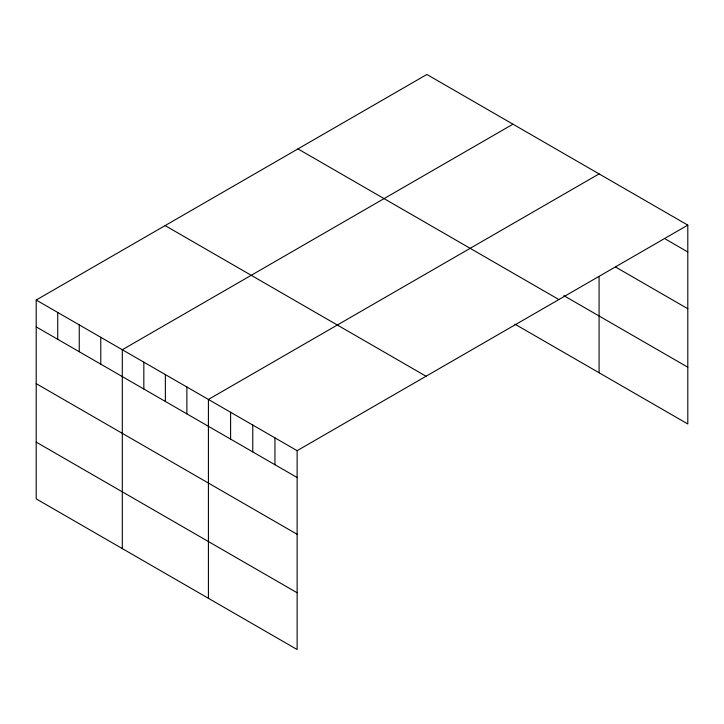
<?xml version="1.0" encoding="UTF-8"?>
<svg xmlns="http://www.w3.org/2000/svg" width="724" height="724" viewBox="0 0 724 724"><rect width="100%" height="100%" fill="white"/><g stroke="black" fill="none" stroke-linecap="round" stroke-linejoin="round"><path stroke-width="1.09" d="M687.8 225.119L297.13 450.672L297.13 649.528L36.2 498.881L36.2 300.026L426.87 74.472L687.8 225.119L687.8 423.974L514.936 324.171M512.981 124.184L122.302 349.737L122.302 548.593M599.083 173.896L208.412 399.449L208.412 598.314M665.618 239.164L687.8 251.97M615.481 266.975L687.8 308.732M563.86 295.654L687.8 367.213M297.953 148.9L558.874 299.546M165.126 225.589L426.047 376.236M36.2 300.026L297.13 450.672M36.2 326.877L297.13 477.523M36.2 383.639L297.13 534.285M36.2 442.12L297.13 592.766M599.083 277.002L599.083 372.76M274.948 437.866L274.948 464.718M252.767 425.06L252.767 451.912M230.594 412.255L230.594 439.106M186.882 387.023L186.882 413.875M165.362 374.598L165.362 401.449M143.832 362.163L143.832 389.014M100.781 337.312L100.781 364.163M79.251 324.877L79.251 351.728M57.73 312.451L57.73 339.303"/></g></svg>
